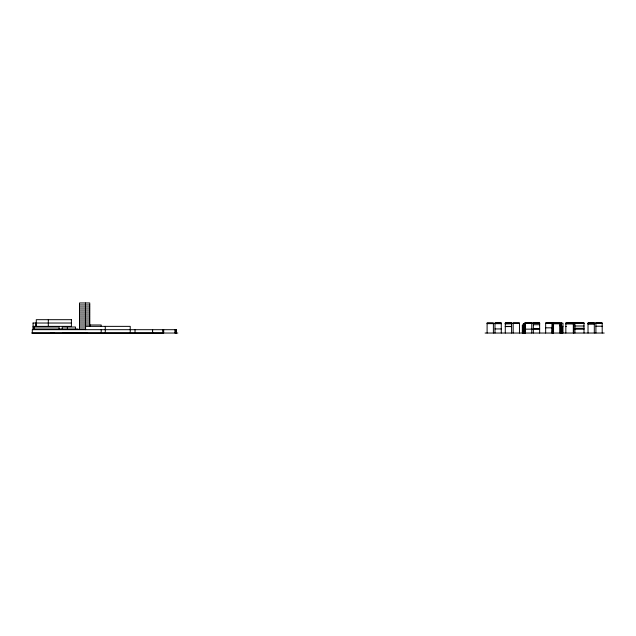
<?xml version="1.0" encoding="UTF-8"?>
<svg xmlns="http://www.w3.org/2000/svg" width="636" height="636" viewBox="0 0 636 636"><rect width="100%" height="100%" fill="white"/><g stroke="black" fill="none" stroke-linecap="round" stroke-linejoin="round"><path stroke-width="0.95" d="M62.503 333.041L67.098 333.01M79.508 304.962L89.748 304.962M79.508 306.965L89.748 306.965M79.508 308.969L89.748 308.969M79.508 310.972L89.748 310.972M79.508 312.976L89.748 312.976M79.508 314.979L89.748 314.979M79.508 316.982L89.748 316.982M79.508 318.986L89.748 318.986M79.508 320.989L89.748 320.989M33.024 323.024L71.399 323.024M79.508 322.993L89.748 322.993M487.104 333.041L487.104 323.04L493.393 323.064L493.393 333.041M494.999 333.041L494.999 323.04L501.279 323.04L501.279 333.041M511.575 323.056L505.286 323.056L505.286 333.041M513.173 323.064L519.461 323.064L519.461 333.041M561.715 323.056L545.656 323.048L545.656 333.041M584.015 333.041L584.015 323.032L573.728 323.056L573.728 333.041M487.104 323.112L493.393 323.175M494.999 323.112L501.279 323.12M505.286 323.12L519.461 323.183M533.358 323.152L539.646 323.152M545.656 323.152L562.971 323.175L562.971 333.041M565.833 323.136L584.015 323.096M588.022 323.144L602.197 323.191M494.999 323.311L501.279 323.231M505.286 323.223L511.575 323.223L511.575 333.041M519.461 323.319L513.173 323.319L513.173 333.041M525.471 323.295L531.76 323.239M532.149 323.271L539.646 323.231M545.656 323.295L553.272 323.263M565.833 323.263L584.015 323.215M588.022 323.231L602.197 323.255M505.286 323.374L511.575 323.374M539.646 323.39L524.12 323.39L524.12 333.041M545.656 323.382L551.937 323.382M595.908 323.358L602.197 323.39M505.286 323.589L511.575 323.589M524.422 323.493L523.372 323.493L523.372 325.401M553.543 323.581L559.823 323.581M565.833 323.478L574.411 323.589M487.104 323.637L493.393 323.637M494.999 323.668L501.279 323.668M553.543 323.748L559.823 323.748M588.022 323.7L594.31 323.613M505.286 323.867L511.575 323.764M565.833 323.939L574.411 323.978M588.022 324.082L594.31 324.082M524.12 324.233L523.229 324.265L523.229 333.041M533.358 324.726L539.646 324.726M79.508 324.996L101.18 324.996L101.18 326.332M524.199 325.219L522.331 325.219L522.331 333.041M559.823 325.735L560.348 325.735L560.348 333.041M552.605 325.91L552.382 333.041M561.397 325.974L561.922 325.974L561.922 333.041M574.928 325.998L584.015 325.998M560.348 326.069L560.873 326.069M595.908 326.212L602.197 326.212M33.024 326.363L35.751 326.363L35.751 323.024M505.286 326.411L511.575 326.411M565.833 326.451L566.358 326.451M505.286 326.586L511.575 326.586M552.382 326.626L552.159 333.041M562.971 326.689L562.447 326.689L562.447 333.041M79.508 326.999L85.447 326.999M545.656 327.826L551.937 327.826M574.928 328.295L584.015 328.295M533.358 328.82L539.646 328.82M78.101 329.003L33.318 329.003L33.318 326.999L59.076 326.999L59.076 329.003M494.999 328.939L501.279 328.939M525.018 329.162L539.646 329.098M574.928 329.21L584.015 329.21M561.922 329.369L562.447 329.369M176.514 329.702L32.301 329.671L32.301 333.041M523.229 329.671L522.776 329.671L522.776 333.041M69.817 333.018L71.081 333.018M87.068 333.01L67.79 333.01M163.444 333.01L31.8 333.041L177.818 333.041M485.101 333.041L604.2 333.041M50.991 333.018L54.601 333.026M80.74 333.01L85.995 333.041M602.197 333.041L602.197 323.04L595.908 323.056L595.908 333.041M594.31 333.041L594.31 323.032L588.022 323.024L588.022 333.041M574.928 323.287L574.928 333.041M573.322 333.041L573.322 323.056L565.833 323.056L565.833 333.041M561.397 323.112L561.397 333.041M560.873 323.112L560.873 333.041M559.823 333.041L559.823 323.255L553.543 323.255L553.543 333.041M553.05 323.263L553.05 333.041M552.827 323.175L552.827 333.041M552.605 323.175L552.605 333.041M551.937 323.064L551.937 333.041M539.646 333.041L539.646 323.048L524.573 323.048L524.573 333.041M533.358 323.08L533.358 333.041M531.76 333.041L531.76 323.207L525.471 323.207L525.471 333.041M525.018 323.048L525.018 333.041M523.674 324.233L523.674 333.041M176.283 329.702L176.283 333.041M176.069 329.702L176.069 333.041M175.695 329.702L175.695 333.041M174.916 329.702L174.916 333.041M163.691 329.702L163.691 333.041M162.721 329.702L162.721 333.041M152.632 329.671L152.632 333.01M152.521 329.671L152.521 333.01M135.031 329.671L135.031 333.01M130.221 333.041L130.221 326.363L85.598 326.363L85.598 329.702M105.274 326.363L105.274 333.041M101.188 329.671L101.188 333.01M90.066 324.996L90.066 326.332M89.748 326.332L89.748 302.959L79.508 302.959L79.508 329.003L85.447 329.003L85.447 302.959M75.461 329.003L75.461 326.999L62.241 326.999L62.241 329.003M67.392 326.999L67.392 329.003M48.304 319.685L48.304 326.363M34.105 326.999L34.105 329.003M33.08 323.024L33.08 329.702M71.399 319.685L36.284 319.685L36.284 326.363L71.399 326.363L71.399 319.685M175.918 333.041L175.918 329.702L175.894 333.041"/></g></svg>
